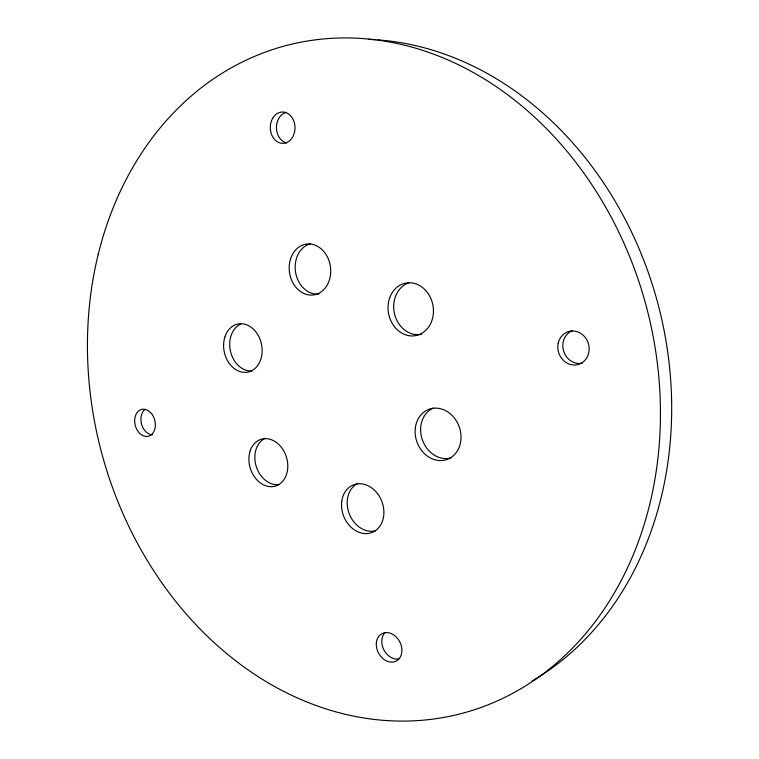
<?xml version="1.0" encoding="UTF-8"?>
<svg xmlns="http://www.w3.org/2000/svg" width="759" height="759" viewBox="0 0 759 759"><rect width="100%" height="100%" fill="white"/><g stroke="black" fill="none" stroke-linecap="round" stroke-linejoin="round"><path stroke-width="1.14" d="M286.627 142.986A15.588 12.334 88.8 0 1 276.437 127.588A15.588 12.334 88.8 0 1 286.494 112.323M582.172 363.191A17.049 15.474 72.8 0 1 563.576 350.905A17.049 15.474 72.8 0 1 572.561 330.573M398.693 658.964A15.341 11.992 62.7 0 1 383.988 650.112A15.341 11.992 62.7 0 1 384.794 632.845M152.369 434.85A13.757 10.085 75.9 0 1 141.62 424.376A13.757 10.085 75.9 0 1 145.016 409.367M421.691 334.264A26.565 22.495 79.3 0 1 394.538 313.894A26.565 22.495 79.3 0 1 409.357 282.642M451.121 457.876A26.508 22.372 70.5 0 1 422.45 440.116A26.508 22.372 70.5 0 1 433.218 408.076M375.591 530.788A25.398 20.417 68.8 0 1 349.197 513.653A25.398 20.417 68.8 0 1 357.669 483.474M279.265 484.555A24.326 18.88 72.8 0 1 256.191 466.32A24.326 18.88 72.8 0 1 265.109 438.341M251.997 370.961A24.383 18.966 78.2 0 1 230.565 351.626A24.383 18.966 78.2 0 1 240.688 324.027M318.979 294.027A25.531 20.616 81.9 0 1 295.631 272.538A25.531 20.616 81.9 0 1 310.27 243.829M368.381 39.364A340.317 279.919 75.3 0 1 375.278 39.705M377.584 39.866A340.317 279.919 75.3 0 1 660.292 313.069A340.317 279.919 75.3 0 1 532.125 680.984M558.178 343.429A17.153 15.541 72.9 0 0 578.235 364.491A17.153 15.541 72.9 0 0 584.069 336.095A17.153 15.541 72.9 0 0 558.178 343.429M376.521 641.706A15.427 12.021 62.7 0 0 393.285 662.028A15.427 12.021 62.7 0 0 397.498 638.376A15.427 12.021 62.7 0 0 376.521 641.706M135.529 415.571A13.833 10.104 75.8 0 0 146.174 436.463A13.833 10.104 75.8 0 0 153.365 416.482A13.833 10.104 75.8 0 0 135.529 415.571M389.709 297.775A26.726 22.571 79.3 0 0 413.807 335.876A26.726 22.571 79.3 0 0 428.712 294.416A26.726 22.571 79.3 0 0 389.709 297.775M415.315 428.152A26.669 22.447 70.6 0 0 446.871 459.527A26.669 22.447 70.6 0 0 452.041 415.382A26.669 22.447 70.6 0 0 415.315 428.152M341.664 502.079A25.55 20.474 68.9 0 0 371.056 532.827A25.55 20.474 68.9 0 0 375.42 491.168A25.55 20.474 68.9 0 0 341.664 502.079M250.176 450.922A24.459 18.918 72.9 0 0 271.409 486.699A24.459 18.918 72.9 0 0 283.468 450.4A24.459 18.918 72.9 0 0 250.176 450.922M224.835 337.148A24.516 19.003 78.1 0 0 245.973 372.327A24.516 19.003 78.1 0 0 257.785 334.681A24.516 19.003 78.1 0 0 224.835 337.148M290.602 258.753A25.673 20.673 81.8 0 0 313.069 295.004A25.673 20.673 81.8 0 0 326.19 254.806A25.673 20.673 81.8 0 0 290.602 258.753M98.186 254.512A345.307 282.016 75.3 0 0 444.594 717.283A345.307 282.016 75.3 0 0 579.183 166.724A345.307 282.016 75.3 0 0 98.186 254.512M273.174 117.484A15.673 12.372 88.7 0 0 280.507 143.09A15.673 12.372 88.7 0 0 294.274 122.474A15.673 12.372 88.7 0 0 273.174 117.484"/></g></svg>
